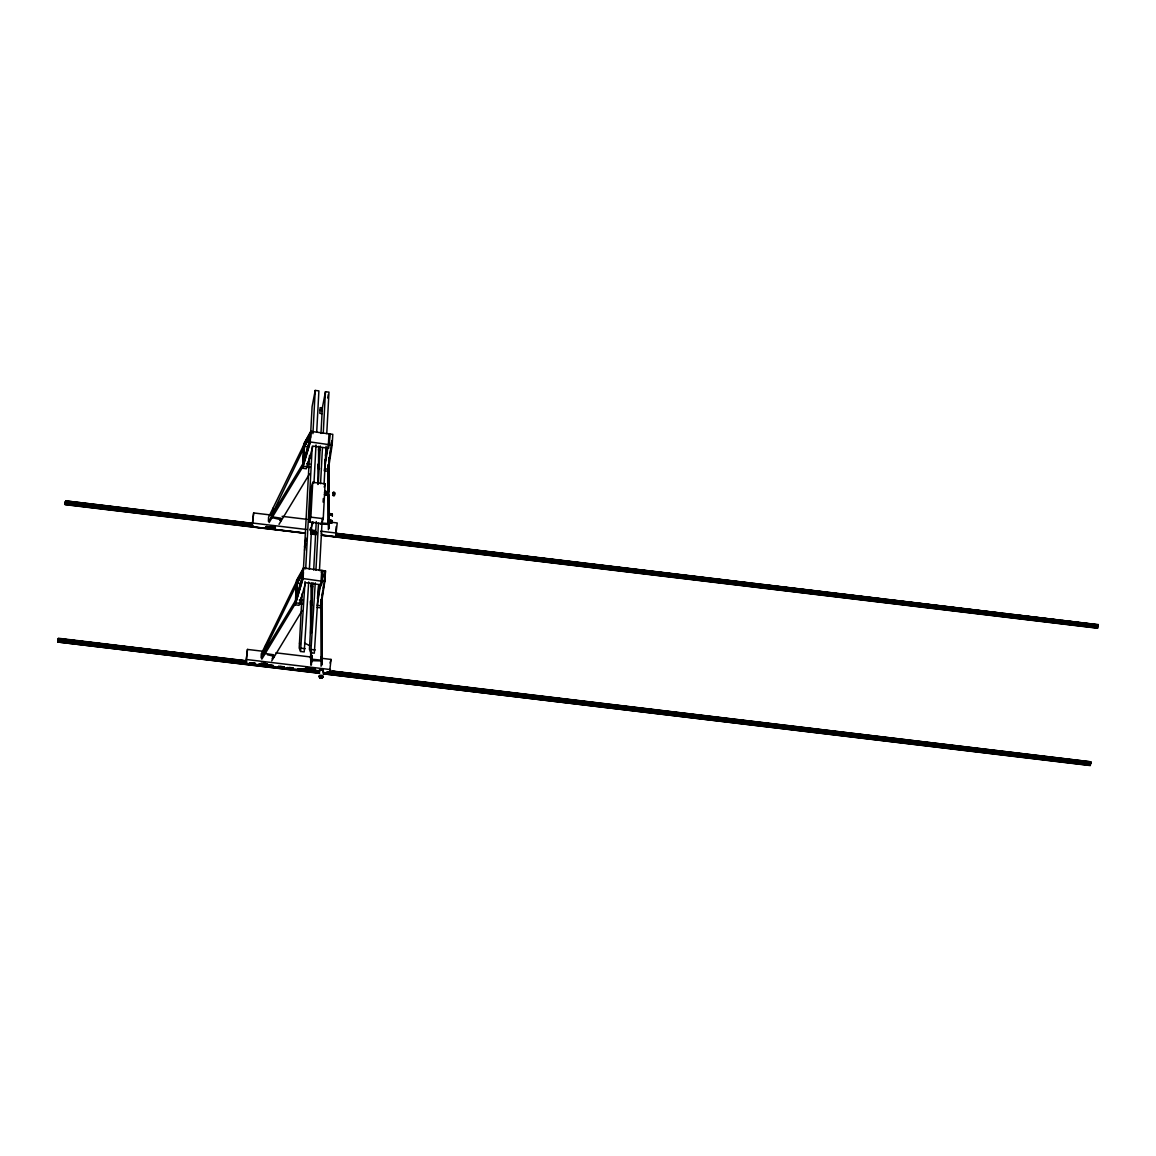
<?xml version="1.0" encoding="UTF-8"?>
<svg xmlns="http://www.w3.org/2000/svg" width="1156" height="1156" viewBox="0 0 1156 1156"><rect width="100%" height="100%" fill="white"/><g stroke="black" fill="none" stroke-linecap="round" stroke-linejoin="round"><path stroke-width="1.5" d="M312.38 522.064L313.16 522.107M261.82 659.166L295.82 602.955L296.066 599.632L264.175 652.331L264.247 651.334M271.53 514.752L271.357 515.851L304.144 447.473L304.303 443.846L268.582 517.252L268.409 521.24L271.284 517.44L271.472 514.622M57.973 640.453L57.973 639.282L57.8 642.014L319.504 673.327M65.285 503.221L65.3 501.921M310.314 513.177L310.299 513.654M311.137 496.545L310.964 494.884M311.022 496.993L311.369 487.225L312.741 482.341L325.111 483.815L323.246 518.654L321.888 523.538L309.519 522.05L310.805 497.846C311.831 491.82 310.415 500.375 310.834 496.141M1079.661 762.339L1090.426 763.639L1090.426 762.844L1090.253 765.561L323.088 673.76L1090.296 765.344L1090.874 761.876L330.862 670.87M1097.752 626.263L1097.752 625.483M268.481 665.885C267.845 662.59 261.776 662.272 260.028 664.873M316.195 671.593L316.209 670.812C313.97 667.185 306.976 666.665 304.462 670.191M86.989 642.071L58.306 638.632L246.633 660.842M65.415 502.455L252.008 524.766L65.343 502.643L65.632 501.285L92.523 504.507M252.167 523.263L65.733 500.909L65.704 501.935M321.657 599.516L321.787 659.195M328.925 457.559L328.752 522.382M318.565 466.114L318.709 446.447M311.528 655.423L311.441 664.83M324.663 493.179L324.663 493.381M326.281 493.843L326.281 494.884L326.498 493.973M326.209 493.366L326.267 492.283M326.295 493.092L326.411 492.167M327.379 494.147L327.423 495.115L327.683 491.762M321.801 599.473L321.83 665.09L321.816 658.096M321.816 655.134L321.946 651.507M329.099 518.567L329.243 514.926M329.185 495.187L329.113 528.509L329.113 521.529M333.795 493.424L333.795 492.369L333.809 493.121M334.474 492.528L334.416 495.245M296.846 584.055L264.175 651.204L264.002 654.021L261.111 657.822L261.285 653.834L296.225 582.032M265.548 648.4L265.692 644.773M272.83 511.833L272.989 508.192M296.861 584.026L297.005 580.428M310.256 513.799L309.895 514.637L310.039 513.567M310.704 496.935L311.109 494.046L310.921 495.346M310.27 513.596L310.14 511.617L309.938 513.307M310.213 512.368L310.299 512.672M311.239 495.592L311.065 494.754M295.3 604.819L296.442 580.543L303.464 567.914L322.972 570.645L322.481 581.309L321.44 584.878L305.661 582.667L299.057 605.339L295.3 604.819L302.8 578.52L322.481 581.309M295.922 601.799L296.904 580.977L303.58 568.969L296.904 580.977M296.5 597.45L297.193 582.725C310.372 556.744 297.554 593.071 296.832 597.508L302.121 578.202L302.352 573.448M302.597 468.238L303.739 443.962L310.747 431.333L330.269 434.064L328.723 448.297L312.958 446.086L306.34 468.758L302.597 468.238L310.415 441.982M297.294 583L296.659 596.51L302.019 578.145L302.207 574.156L297.294 583L301.037 583.52M303.132 466.952L303.869 444.352L310.545 432.344L310.646 437.185M296.832 597.508L297.511 582.769L302.67 573.492M303.219 465.218L303.782 453.08M303.941 449.612L304.187 444.395L310.863 432.387M303.797 460.883L304.49 446.144C317.669 420.163 304.852 456.504 304.115 460.926L309.418 441.621L309.635 436.881M304.115 460.926L304.505 452.733M302.959 578.578L303.464 567.914M303.421 572.162L303.132 578.564L295.517 603.475M302.814 466.908L310.097 441.939L310.545 432.344M310.241 442.011L310.747 431.333M311.354 585.427L311.369 632.939M318.579 450.045L318.651 448.846M305.487 533.104L274.666 529.405C274.03 526.125 267.946 525.807 266.212 528.393L252.095 526.702L253.655 512.946L271.429 515.07M252.095 526.702L253.655 512.946M247.471 649.426L245.925 663.183L247.471 649.426L263.481 651.334M259.638 663.833L261.487 663.284L260.996 665.827L260.692 664.816M260.996 665.827L261.097 663.891M261.198 664.31L260.794 665.235M304.592 550.372L305.82 538.002M302.092 593.967L299.202 648.068L300.56 651.478L304.23 651.912L308.695 581.974M303.349 570.587L309.49 455.493M310.733 432.113L312.091 406.637L315.227 390.439L318.897 390.873L316.686 432.344M305.56 543.638L305.242 546.167M305.733 539.794L304.519 547.019M300.56 651.478L305.025 581.54M305.69 568.911L312.236 446.317M312.915 433.702L315.227 390.439M309.519 522.05L310.877 517.165L312.741 482.341M309.375 569.359L311.874 522.483M313.984 482.818L316.007 444.959M307.279 667.373L307.872 670.22M313.001 582.667L309.447 649.354L310.805 652.764L314.316 653.183L318.68 585.052M313.681 570.081L316.267 521.529M318.29 483.757L320.299 445.999M320.978 433.413L322.336 407.924L325.457 391.725L328.983 392.144L326.758 433.601M310.805 652.764L315.27 582.826M315.935 570.197L318.435 523.321M320.559 483.67L322.481 447.603M323.246 433.182L325.457 391.725M311.325 671.072C312.134 672.691 308.912 666.521 308.233 670.35M311.152 671.824L310.964 669.801L318.16 670.682M310.805 671.78L311.34 668.284M319.446 570.616L322.235 518.336M323.102 502.109L323.304 498.511M324.07 484.089L326.093 446.23M326.093 493.988C326.975 496.184 321.946 493.641 326.353 494.58M324.518 492.543L326.368 492.644L326.252 493.973M326.686 491.791C322.293 491.546 328.217 490.043 326.238 493.048M328.911 522.859L329.041 520.98L330.573 521.081M329.243 522.888L328.723 521.298M331.512 523.162L331.642 521.298L330.529 521.226M331.844 523.206L331.367 520.807M321.224 532.858L322.38 535.112L335.659 536.716L336.208 526.558M335.659 536.716L337.22 522.946L328.333 521.876M329.489 673.182L331.035 659.426L322.148 658.356M1097.738 625.468L1097.579 628.214L321.455 535.329M58.392 638.849L246.575 661.81M324.677 463.917L324.879 460.449M325.342 459.163L325.139 462.545L327.48 447.502M325.544 455.796L325.934 449.048M317.481 598.765L317.698 595.297M317.943 597.435L318.651 585.63L321.18 585.89M328.362 444.583L328.998 433.934L332.798 434.309L332.162 444.959L328.058 471.229L324.258 470.839L328.362 444.583L332.162 444.959M321.065 581.15L321.715 570.5L325.501 570.891L324.865 581.54L321.065 581.15L317.235 605.672M328.188 469.9L328.174 464.669M328.058 471.229L328.506 464.698M328.925 462.935L329.229 457.863M320.79 602.97L320.992 599.516M316.975 607.42L320.761 607.81L321.281 599.155M320.906 606.466L321.325 599.545M331.7 441.404L327.871 469.856M331.772 444.858L332.047 440.566L331.266 443.514M324.489 581.439L325.385 571.902M318.073 467.472L318.016 468.411L317.987 464.12L317.9 484.494M310.632 601.626L310.689 600.687L310.733 633.3M326.671 492.442L326.498 494.118M334.359 494.652L334.489 492.716M1090.831 762.671L329.026 671.679M310.01 512.787L310.126 514.218M271.573 513.394L271.458 515.749L303.349 463.036L303.103 466.374L269.102 522.584M272.787 513.553L272.541 516.891L281.125 518.235L279.795 520.431L281.24 520.662M264.175 652.331L264.291 649.975L262.455 654.137M265.504 650.134L265.259 653.472L273.842 654.816L272.513 657.013L273.958 657.229M305.04 546.167L305.227 544.823M1098.07 625.093L1090.917 623.98M57.843 641.797L57.93 640.713L319.634 672.026M1097.709 626.913L1097.622 627.997L321.498 535.112M309.822 513.625L310.083 512.7M264.175 651.204L264.132 652.287M324.749 493.02L326.541 493.8L324.677 493.395M333.809 493.713L333.708 494.58M334.084 494.479L334.445 492.456L334.633 493.352M334.604 493.915L334.301 495.057M304.866 545.704L305.112 543.941L306.253 544.071M326.324 493.554L326.368 492.644M326.584 493.28L324.778 493.207M327.206 493.8L327.249 491.864M333.506 493.988L333.578 493.135M310.892 495.519L310.921 494.696M310.95 497.008L310.964 496.184M310.025 513.77L309.924 514.565M304.664 546.138L305.112 543.941M333.694 494.493L333.419 495.664M334.344 494.58L334.084 495.823L334.46 495.057M328.781 462.082L329.33 458.585M330.154 453.325L330.688 449.814M318.102 597.45L320.198 584.069M322.033 595.152L322.582 591.655M323.131 588.144L323.68 584.633M320.833 604.776L324.518 581.121M320.761 607.81L324.807 581.468M309.967 514.42L309.837 515.258L310.227 513.986M327.683 398.025L328.304 394.572M333.087 493.034L333.304 492.225L332.885 495.49M333.593 493.294L333.752 492.413M334.489 494.826L334.113 495.548M1098.041 625.309L1097.853 626.017L336.093 534.982M61.557 640.511L57.973 640.063L58.392 639.022L76.209 641.045M1097.781 626.234L335.818 535.604M65.314 502.701L76.065 504.016M321.267 572.22L321.715 570.5M324.157 575.312L325.053 571.859M324.041 577.061L325.501 570.891M57.8 642.014L319.533 673.11M260.635 665.784L260.808 665.018M311.918 524.203L311.629 525.445M324.2 487.066L325.111 483.815M329.446 522.584C327.538 520.431 334.835 521.862 331.281 522.613M331.642 521.298L331.021 522.05M331.57 522.787L329.576 522.714M310.848 670.812L311.296 669.252L313.767 669.974M311.21 670.856L310.95 671.231M320.111 668.934L320.053 669.83M330.038 663.038L331.035 659.426M303.941 459.944L309.302 441.578L309.49 437.589L304.577 446.418L308.334 446.953M246.474 662.33L58.031 639.962L246.546 661.983M65.733 500.909L252.08 523.451M58.407 638.271L246.531 661.015L235.752 659.874M1098.186 624.471L1098.142 625.497L336.353 534.332M1090.859 761.818L332.581 671.318L357.652 674.468M327.177 492.023L327.293 492.34M307.135 464.047L310.256 457.646M299.852 600.614L301.413 597.421M321.238 668.919L319.576 669.295L319.547 670.596M309.952 436.925L304.49 446.144M310.906 528.017L311.267 528.711L310.892 527.83M310.386 529.173L310.386 528.249M313.897 669.107L311.86 669.642M261.372 664.425L262.253 663.573M308.247 669.469L308.681 670.639M308.132 670.018L309.36 669.338M279.015 524.347L309.505 473.946M271.718 660.914L302.207 610.527M319.995 676.563L319.692 677.575M322.365 677.734L320.819 676.766L319.894 677.734M281.183 519.752L271.284 517.44M272.036 658.79L273.986 656.218L267.412 654.773M315.198 668.804L314.259 668.688L315.01 668.587M314.1 669.613L312.669 670.408M261.675 663.746L261.661 664.917M264.117 664.527L261.675 664.714M263.915 665.047L264.218 664.194M310.877 670.119L308.247 669.96M310.863 670.321L309.375 670.625M328.868 514.03L330.168 513.654M328.824 514.637L331.44 514.319M328.969 514.897L332.292 514.854L331.281 513.726M332.307 515.735L331.324 514.449M332.364 516.241L331.945 514.911M331.483 522.599L330.862 521.587M319.533 669.916L322.611 669.743L323.073 671.52M323.044 670.393L323.015 669.31L320.646 668.89M323.015 671C321.83 667.012 318.059 673.442 315.964 670.957M320.371 676.491L319.042 676.983L320.154 677.864M322.423 677.141C325.602 674.67 316.05 674.569 320.053 677.127M322.177 677.878L322.582 677.026L321.238 676.491M267.022 664.368L265.909 664.816M273.669 527.179L274.622 526.702M261.646 664.122L264.189 664.584M263.944 664.657L262.629 664.83M328.694 520.171C330.024 518.986 334.431 521.053 331.223 521.761M328.752 520.691L329.706 520.605M328.983 521.414L330.11 521.5M331.208 522.7L331.656 521.573M322.105 677.257L322.741 676.607L321.7 675.957M321.917 677.98L322.885 676.997L320.747 676.318M264.16 664.989L265.085 664.714M310.921 670.581L311.845 670.307M307.684 667.59L306.022 667.431M310.531 529.058L310.357 529.694M310.502 530.907L310.516 530.156M272.513 527.411L273.669 527.078M261.921 663.833L264.103 664.223M263.669 664.96L261.502 664.368M329.691 513.828L330.529 513.64M331.31 514.911L331.613 513.828M331.151 522.194L332.22 521.11L329.576 520.46M320.067 670.018L323.044 670.379M321.859 677.474C325.443 676.621 319.244 674.54 319.518 676.795M266.733 664.238L264.796 663.241M315.776 531.428L312.929 531.861L310.632 533.711L316.108 534.462M311.513 525.879L311.6 526.616M272.513 527.324L268.582 527.078M329.937 513.611L332.307 514.044L332.364 515.301M331.122 522.815L330.096 522.801M266.53 664.57L264.536 663.645L264.088 665.423L264.594 662.691L264.522 663.847L261.473 663.472M320.125 524.13L329.012 524.347M321.729 660.929L311.34 660.668L311.412 650.727M318.521 450.089L320.024 450.161M312.727 586.742L311.224 586.67L311.426 583.029L311.513 632.852M262.6 663.746L263.915 664.064M309.346 669.526L310.661 669.859M303.103 466.374L310.083 466.793M330.081 520.431L331.107 520.561M299.549 599.848L303.031 600.065M295.82 602.955L302.785 603.374M321.31 675.74L319.07 676.361L320.443 677.243M320.284 677.994L321.325 678.11M317.958 468.411L319.446 468.541L317.958 468.411L317.857 465.03L319.345 465.189M321.325 522.96L328.362 523.567L328.203 520.171L328.246 524.578M310.661 604.993L312.149 605.108L310.661 604.993L310.574 601.611L312.048 601.756M310.661 659.643L310.632 655.871L312.106 656.001M312.12 656.232L310.632 656.102L310.689 658.241L312.178 658.371M310.718 659.079L321.065 660.148L320.906 656.753M324.836 576.425L324.547 581.165M322.336 407.924L320.14 407.663L319.836 413.357L322.033 413.631M322.206 410.308L319.937 410.279L321.874 410.64M324.85 491.372L326.657 492.023M324.417 494.508L326.223 494.725M310.877 517.165L323.246 518.654M282.107 516.342L306.99 519.333M253.106 523.09L306.456 529.477M310.01 529.896L315.342 530.546M320.674 531.182L336.671 533.089M336.396 533.306L1098.2 624.731L454.626 547.684M336.324 533.537L451.042 547.265M96.107 504.926L112.248 506.863M115.831 507.296L131.957 509.218M135.541 509.651L140.916 510.287M144.5 510.721L160.641 512.657M164.224 513.076L180.35 515.012M183.934 515.446L189.309 516.082M192.907 516.515L209.034 518.452M212.617 518.871L217.993 519.521M221.576 519.94L237.717 521.876M241.301 522.31L252.051 523.596M336.295 533.682L363.186 536.89M366.77 537.323L391.87 540.329M395.453 540.748L411.579 542.684M415.163 543.118L431.304 545.04M434.887 545.473L440.263 546.123M443.846 546.542L451.013 547.409M454.597 547.828L459.972 548.479M463.556 548.912L479.697 550.834M483.28 551.268L488.656 551.903M492.239 552.337L508.365 554.273M511.964 554.692L528.09 556.628M531.673 557.062L537.049 557.698M540.632 558.131L556.773 560.053M560.357 560.487L565.732 561.137M569.316 561.556L585.442 563.492M589.025 563.926L614.125 566.931M617.709 567.35L662.518 572.711M666.102 573.145L682.242 575.081M685.826 575.5L710.926 578.506M714.509 578.939L730.635 580.861M734.219 581.295L739.594 581.945M743.178 582.364L750.36 583.231M753.943 583.65L759.319 584.3M762.902 584.734L779.028 586.656M782.612 587.089L787.987 587.725M791.585 588.158L798.753 589.025M802.336 589.444L807.712 590.095M811.295 590.514L827.421 592.45M831.02 592.884L836.395 593.519M839.978 593.953L856.105 595.889M859.688 596.308L884.788 599.314M888.372 599.747L913.471 602.753M917.055 603.172L961.864 608.533M965.448 608.966L981.574 610.903M985.158 611.322L1001.298 613.258M1004.882 613.692L1010.257 614.327M1013.841 614.761L1029.982 616.697M1033.565 617.116L1049.691 619.052M1053.275 619.486L1058.65 620.122M1062.234 620.555L1078.375 622.477M1081.958 622.911L1087.334 623.561M65.603 501.675L81.744 503.467M85.313 504.03L92.48 504.897M96.049 505.317L101.468 505.837M105.008 506.4L110.427 506.906M115.759 507.686L121.134 508.322M124.718 508.756L130.151 509.261M135.469 510.042L139.11 510.331M144.428 511.111L149.861 511.631M153.445 512.05L158.82 512.7M164.138 513.466L169.513 514.117M173.097 514.536L178.544 515.056M183.847 515.822L187.503 516.125M192.806 516.905L198.254 517.411M201.765 517.975L207.227 518.495M212.516 519.261L216.186 519.564M221.475 520.33L226.937 520.85M230.42 521.399L235.896 521.92M241.171 522.685L244.87 522.989M336.136 534.058L343.303 534.91M346.887 535.344L352.407 535.864M355.846 536.413L362.998 537.265M366.582 537.699L372.131 538.219M375.541 538.768L381.09 539.303M384.673 539.722L391.667 540.705M395.251 541.124L400.8 541.658M404.398 542.077L409.773 542.728M414.961 543.493L420.336 544.129M424.108 544.447L429.483 545.083M434.67 545.849L438.442 546.167M443.629 546.918L449.207 547.453M454.38 548.204L458.166 548.522M463.339 549.273L468.715 549.924M472.298 550.343L477.876 550.877M483.049 551.629L486.849 551.947M491.994 552.712L497.6 553.233M500.953 553.782L506.559 554.316M511.703 555.068L515.518 555.386M520.662 556.137L526.283 556.672M531.413 557.423L535.242 557.741M540.372 558.493L545.993 559.027M549.331 559.562L554.952 560.096M560.082 560.848L565.457 561.498M569.041 561.932L574.677 562.466M578 563.001L585.167 563.853M588.751 564.287L594.126 564.923M597.71 565.356L613.836 567.293M617.42 567.712L623.07 568.261M626.364 568.781L633.531 569.648M635.612 569.749L642.49 570.717M646.074 571.151L651.753 571.685M655.336 572.119L662.2 573.073M665.784 573.506L671.463 574.041M675.046 574.474L680.422 575.124M685.494 575.861L690.869 576.512M694.453 576.931L700.146 577.48M703.729 577.913L709.105 578.549M714.162 579.3L719.856 579.835M723.439 580.269L728.829 580.904M733.872 581.656L739.248 582.292M742.831 582.725L748.539 583.274M753.582 584.011L757.498 584.344M762.527 585.081L767.902 585.731M771.486 586.15L777.222 586.699M782.236 587.436L786.181 587.768M791.195 588.52L796.932 589.069M801.946 589.806L805.905 590.138M810.905 590.875L816.28 591.511M819.864 591.944L825.615 592.493M830.615 593.23L835.99 593.881M839.574 594.3L845.339 594.849M848.533 595.369L855.7 596.236M859.284 596.655L864.659 597.305M868.243 597.739L874.008 598.288M877.202 598.808L884.369 599.661M887.952 600.094L893.733 600.643M896.897 601.163L904.064 602.016M906.275 602.146L913.023 603.1M916.607 603.519L922.401 604.082M925.999 604.501L932.733 605.455M934.958 605.585L941.692 606.524M945.709 606.871L951.085 607.507M954.668 607.94L961.402 608.88M964.985 609.313L970.809 609.862M974.392 610.296L979.768 610.946M984.695 611.668L990.071 612.319M994.102 612.651L999.478 613.301M1004.232 614.009L1008.451 614.371M1013.075 615.064L1019.202 615.657M1022.785 616.09L1029.013 616.972M1032.554 617.391L1037.857 618.027M1041.397 618.46L1048.478 619.298M1052.018 619.732L1057.335 620.367M1062.22 620.815L1067.956 621.639M1071.178 621.885L1076.814 622.694M1081.929 623.171L1085.657 623.749M1090.903 624.24L1096.278 625.02M252.109 524.246L65.285 501.906L65.126 504.652L305.329 533.335M271.833 526.601L275.417 527.035M311.267 531.327L314.851 531.76M65.574 502.21L252.095 524.405M269.912 526.659L275.388 527.194M311.137 531.601L314.822 531.919M266.328 526.471L275.287 527.541L266.183 526.616M311.007 531.702L316.513 532.483L310.993 531.977M81.426 504.637L86.801 505.302M90.399 505.707L95.775 506.357M99.344 506.805L106.525 507.643M110.095 508.091L115.484 508.712M119.054 509.16L126.235 509.998M129.804 510.446L135.209 511.068M138.763 511.516L154.918 513.437M158.473 513.885L163.877 514.507M167.432 514.955L174.643 515.793M178.183 516.241L183.602 516.862M187.142 517.31L203.311 519.232M206.852 519.665L212.285 520.301M215.811 520.735L222.964 521.602M226.547 522.035L231.995 522.657M235.506 523.104L240.954 523.726M244.465 524.174L251.632 525.026M265.967 526.746L269.637 527.165M312.554 532.324L316.238 532.743M341.222 535.748L346.713 536.384M351.973 537.034L357.464 537.67M360.918 538.104L366.423 538.739M369.877 539.187L377.044 540.04M380.627 540.473L386.147 541.109M389.586 541.543L396.754 542.395M400.337 542.829L405.857 543.465M409.296 543.898L425.581 545.82M429.006 546.253L434.54 546.904M437.965 547.323L445.291 548.19M448.716 548.609L454.265 549.259M457.675 549.692L463.224 550.328M466.634 550.762L473.974 551.614M477.385 552.048L482.933 552.684M486.329 553.117L493.496 553.97M497.08 554.403L502.658 555.053M506.039 555.472L511.617 556.123M514.998 556.542L522.165 557.409M525.749 557.828L531.341 558.478M534.708 558.912L540.3 559.547M543.667 559.981L551.051 560.833M554.418 561.267L560.01 561.917M563.377 562.336L568.969 562.986M574.127 563.622L579.734 564.273M583.086 564.692L588.693 565.342M592.045 565.761L597.652 566.411M602.796 567.047L608.403 567.697M611.755 568.131L617.376 568.781M622.492 569.417L627.867 570.053M631.451 570.486L637.086 571.136M640.41 571.555L647.577 572.408M651.16 572.841L656.81 573.492M660.119 573.911L667.287 574.778M670.87 575.197L676.52 575.861M679.829 576.28L685.479 576.931M688.788 577.35L695.955 578.202M699.539 578.636L705.203 579.286M708.498 579.705L715.665 580.558M717.746 580.789L724.913 581.641M728.208 582.06L733.887 582.725M737.167 583.13L744.637 584.011M747.918 584.416L753.596 585.081M756.862 585.5L773.321 587.436M776.572 587.855L782.28 588.505M785.531 588.924L792.698 589.777M796.282 590.21L801.989 590.875M805.241 591.28L810.963 591.944M814.2 592.349L821.367 593.216M824.951 593.635L830.673 594.3M833.91 594.719L839.632 595.369M844.66 596.005L850.397 596.669M853.619 597.074L859.356 597.739M862.578 598.143L868.315 598.808M873.329 599.429L879.066 600.094M882.288 600.499L888.025 601.163M891.623 601.597L898.4 602.435M901.983 602.854L907.749 603.533M910.942 603.938L918.11 604.79M921.693 605.224L927.069 605.86M930.652 606.293L937.819 607.146M940.016 607.391L946.778 608.215M950.362 608.648L956.142 609.313M959.321 609.718L966.488 610.585M970.072 611.004L975.866 611.683M979.031 612.073L995.576 614.038M998.625 614.428L1004.535 615.108M1007.483 615.483L1014.563 616.336M1018.104 616.755L1024.259 617.477M1026.947 617.81L1033.218 618.547M1036.802 618.966L1043.969 619.833M1046.426 620.151L1052.943 620.902M1056.526 621.336L1062.35 622.058M1065.485 622.405L1072.97 623.33M1076.236 623.691L1081.828 624.385M1085.195 624.76L1092.449 625.656M253.467 525.879L65.256 503.366L65.169 504.435L305.357 533.176M265.938 527.237L274.984 528.451M310.733 532.598L316.209 533.393M310.689 534.043L316.094 534.636M304.967 545.242L306.109 545.386M301.456 648.241L305.141 648.675M311.701 649.528L315.212 649.947M275.923 652.822L311.484 657.085M246.936 659.57L330.5 669.57M90.573 642.505L135.382 647.866M138.966 648.299L155.092 650.221M158.69 650.655L183.775 653.66M187.359 654.079L203.499 656.016M207.083 656.449L212.458 657.085M216.042 657.518L223.209 658.371M226.793 658.804L232.168 659.44M361.236 674.887L386.321 677.893M389.904 678.326L434.714 683.687M438.312 684.121L454.438 686.043M458.022 686.476L474.148 688.412M477.746 688.832L483.121 689.482M486.705 689.901L502.831 691.837M506.415 692.271L522.555 694.192M526.139 694.626L531.514 695.276M535.098 695.695L551.224 697.632M554.808 698.065L560.198 698.701M563.781 699.134L579.907 701.056M583.491 701.49L599.632 703.426M603.215 703.845L608.591 704.495M612.174 704.929L628.3 706.851M631.884 707.284L656.984 710.29M660.567 710.709L734.06 719.509M737.644 719.942L753.77 721.864M757.368 722.298L773.494 724.234M777.078 724.653L782.453 725.303M786.037 725.737L793.204 726.589M796.802 727.023L802.177 727.659M805.761 728.092L821.887 730.014M825.471 730.447L830.846 731.098M834.43 731.517L850.57 733.453M854.154 733.887L870.28 735.808M873.864 736.242L879.254 736.878M882.837 737.311L898.963 739.248M902.547 739.667L907.922 740.317M911.506 740.75L927.647 742.672M931.23 743.106L956.33 746.111M959.913 746.545L1004.723 751.906M1008.307 752.325L1053.116 757.686M1056.7 758.119L1072.826 760.056M1076.424 760.475L1081.799 761.125M1085.383 761.558L1090.744 762.454L1085.354 761.804M79.764 641.609L86.931 642.461M90.515 642.895L95.934 643.401M99.474 643.964L115.6 645.901M119.184 646.32L124.602 646.84M128.143 647.389L135.31 648.256M138.893 648.675L144.327 649.195M147.852 649.759L153.286 650.264M158.603 651.045L163.979 651.681M167.562 652.114L173.01 652.62M176.593 653.053L181.969 653.704M187.258 654.469L192.633 655.12M196.217 655.539L201.679 656.059M206.967 656.825L210.652 657.128M215.926 657.894L221.403 658.414M226.677 659.18L230.362 659.484M235.636 660.264L241.012 660.9M332.379 671.838L337.754 672.474M341.338 672.908L346.872 673.428M350.297 673.977L357.464 674.844M361.048 675.263L366.423 675.913M370.007 676.332L386.133 678.269M389.716 678.702L395.265 679.222M398.675 679.771L405.843 680.624M407.808 680.725L414.802 681.693M418.385 682.127L423.949 682.661M427.532 683.08L434.512 684.063M438.095 684.482L443.658 685.017M447.242 685.45L452.632 686.086M457.79 686.852L463.166 687.488M466.749 687.921L472.342 688.441M477.5 689.207L481.301 689.525M486.459 690.277L492.066 690.811M495.649 691.23L501.025 691.88M506.169 692.632L509.984 692.95M515.128 693.701L520.735 694.236M525.879 694.987L529.694 695.32M534.838 696.071L540.213 696.707M543.797 697.14L549.418 697.675M554.548 698.426L558.377 698.744M563.507 699.496L569.128 700.03M572.466 700.565L578.101 701.1M583.202 701.851L588.577 702.501M592.161 702.92L597.811 703.469M602.912 704.206L608.287 704.857M611.871 705.29L617.535 705.825M620.83 706.359L627.997 707.212M631.581 707.645L636.956 708.281M640.54 708.715L646.204 709.249M649.499 709.784L656.666 710.651M660.249 711.07L665.928 711.619M669.208 712.139L676.376 713.006M678.471 713.122L685.335 714.076M688.918 714.509L694.611 715.044M698.195 715.477L705.044 716.431M708.614 716.865L713.989 717.5M717.573 717.934L723.28 718.483M726.864 718.902L733.699 719.87M737.282 720.289L743.005 720.838M746.588 721.272L751.964 721.908M756.992 722.645L762.368 723.295M766.298 723.627L771.688 724.277M776.702 725.014L780.647 725.347M785.661 726.084L791.398 726.633M796.412 727.37L800.357 727.702M805.371 728.439L810.746 729.089M814.33 729.508L820.081 730.057M825.081 730.794L829.04 731.141M834.04 731.878L839.791 732.427M842.984 732.947L848.75 733.496M853.735 734.233L859.11 734.869M862.694 735.303L868.474 735.852M873.445 736.589L878.82 737.225M882.404 737.658L887.779 738.308M891.363 738.727L897.157 739.291M902.113 740.013L907.489 740.664M911.072 741.097L916.867 741.646M920.032 742.166L927.199 743.019M930.782 743.452L936.158 744.088M939.741 744.522L946.909 745.374M949.134 745.504L955.868 746.458M959.451 746.877L965.26 747.441M968.858 747.874L975.563 748.813M977.817 748.943L983.192 749.579M988.568 750.23L993.943 750.865M997.527 751.299L1003.972 752.209M1008.278 752.585L1013.668 753.235M1017.251 753.654L1022.627 754.304M1026.99 754.969L1032.308 755.605M1036.961 756.024L1042.929 756.877M1045.92 757.093L1051.772 757.931M1055.312 758.35L1062.393 759.203M1065.644 759.449L1071.251 760.258M1074.791 760.677L1081.872 761.529M303.927 668.674L307.51 669.107M311.282 669.44L308.233 669.078L308.291 667.908L307.785 670.639L308.233 668.876L305.834 669.281M262.585 664.021L268.062 664.556M303.811 668.948L307.496 669.266M251.835 662.966L255.433 663.414M260.794 664.05L273.206 665.423M280.503 666.405L284.101 666.839M289.491 667.489L293.075 667.908M300.228 668.76L318.16 670.913M58.103 639.947L246.315 662.475M249.898 662.908L255.274 663.544L249.682 663.024M259.565 664.064L261.111 664.628M260.649 664.194L273.192 665.697M278.567 666.333L283.957 666.983M289.332 667.619L292.916 668.052M298.291 668.688L301.875 669.122M305.459 669.555L319.807 671.275M326.975 672.127L1090.556 763.509M65.141 640.915L70.516 641.58M75.891 642.201L81.267 642.88M84.85 643.285L90.226 643.921M93.809 644.369L99.199 644.99M104.56 645.655L109.95 646.276M113.519 646.739L118.909 647.36M124.27 648.025L129.66 648.646M133.229 649.094L138.633 649.715M142.188 650.163L149.384 651.001M152.939 651.449L158.343 652.071M161.898 652.519L169.051 653.386M172.634 653.805L178.067 654.441M181.593 654.874L187.026 655.51M190.552 655.958L197.777 656.796M201.303 657.244L206.736 657.865M210.262 658.313L217.501 659.151M221.013 659.599L226.46 660.221M229.972 660.668L235.419 661.304M238.931 661.738L246.17 662.59M258.641 664.093L273.062 665.798M278.35 666.463L283.812 667.084M287.309 667.532L292.771 668.168M298.06 668.818L301.745 669.237M307.005 669.888L312.496 670.523M326.714 672.243L332.206 672.879M335.674 673.327L341.179 673.948M346.424 674.613L351.93 675.249M355.383 675.682L360.889 676.318M364.342 676.751L369.848 677.387M375.093 678.037L380.613 678.673M384.052 679.107L389.572 679.742M394.803 680.393L400.178 681.043M403.762 681.462L409.282 682.112M412.721 682.546L419.888 683.398M423.472 683.832L429.006 684.468M432.431 684.901L439.583 685.754M443.167 686.187L448.716 686.823M452.126 687.256L457.689 687.892M461.085 688.326L468.44 689.178M471.836 689.612L477.399 690.262M480.795 690.681L487.962 691.548M489.942 691.765L497.123 692.617M500.505 693.051L506.082 693.687M509.464 694.12L516.833 694.973M520.214 695.406L525.792 696.057M529.173 696.476L534.751 697.126M538.132 697.545L545.516 698.412M548.883 698.831L554.475 699.481M557.842 699.9L565.009 700.767M568.579 701.186L574.185 701.837M577.538 702.27L583.159 702.92M586.497 703.339L593.664 704.192M597.247 704.625L602.868 705.276M606.206 705.695L611.827 706.345M616.957 706.981L622.593 707.631M625.916 708.05L631.552 708.7M634.875 709.119L640.511 709.784M645.626 710.405L651.261 711.07M654.585 711.489L660.235 712.139M665.336 712.775L670.711 713.411M674.295 713.844L679.945 714.495M683.254 714.914L690.421 715.766M694.005 716.2L699.669 716.85M702.949 717.269L708.628 717.934M712.212 718.353L719.075 719.205M722.659 719.639L728.338 720.289M731.618 720.708L738.785 721.561M742.369 721.994L748.062 722.645M751.328 723.064L767.772 725.014M771.038 725.419L776.745 726.084M779.997 726.488L787.496 727.37M790.747 727.774L796.455 728.439M799.706 728.858L805.414 729.508M808.665 729.927L816.179 730.794M819.416 731.213L825.138 731.878M828.375 732.283L835.528 733.135M839.112 733.569L844.848 734.233M848.071 734.638L853.807 735.303M857.03 735.707L864.197 736.574M867.78 736.993L873.531 737.658M876.739 738.077L882.49 738.742M886.074 739.161L893.241 740.028M896.449 740.432L902.215 741.097M905.408 741.502L911.174 742.166M916.159 742.788L921.924 743.452M925.118 743.857L930.883 744.522M934.482 744.955L941.244 745.793M944.828 746.212L950.608 746.892M953.787 747.296L960.954 748.149M964.538 748.582L969.898 749.218M973.482 749.652L979.291 750.316M982.441 750.721L989.522 751.573M993.062 751.992L1009 753.9M1012.54 754.319L1018.725 755.041M1021.384 755.388L1028.479 756.226M1031.268 756.544L1037.322 757.281M1040.862 757.715L1047.394 758.466M1050.977 758.9L1056.801 759.622M1059.951 759.969L1067.118 760.836M1070.702 761.255L1076.265 761.948M322.842 672.387L1090.397 764.13M310.097 441.939L329.763 444.742M306.687 463.57L310.01 464.076M309.765 467.385L306.441 466.88L309.967 467.443M299.39 600.137L302.728 600.658M299.144 603.461L302.482 603.967M299.245 603.49L302.684 604.024M321.643 669.035L322.452 669.223M320.848 677.026L319.432 676.592M320.024 677.748L320.848 678.037M324.85 468.7L328.232 469.322L328.376 529.679M316.628 533.003L314.157 532.295M269.868 527.411L267.412 526.702M317.553 605.282L320.949 605.889L320.848 602.522L321.079 666.261M309.736 669.165L310.863 670.509L309.013 670.552M309.649 645.612L304.49 643.054M306.326 669.656L305.083 668.544M314.215 531.341L315.386 531.717M315.328 532.772L313.204 531.818M306.6 668.688L307.771 669.064M305.632 668.89L307.294 669.035L307.38 667.619M299.447 643.184L300.444 643.921M261.473 664.758L261.401 664.035M328.232 521.659L328.261 522.555L328.145 465.94L328.232 469.322M320.949 658.241L320.978 659.122M310.632 655.871L310.791 661.622L312.279 661.752L312.279 659.397M329.07 457.516L329.171 491.603M318.651 446.462L318.709 466.027M310.762 651.001L310.805 665.148M310.574 601.611L310.646 633.459M310.675 651.16L310.689 658.241M311.788 524.159L312.669 523.827L311.788 524.159M312.106 523.047L312.973 522.714L312.106 523.047M1098.128 625.656L336.107 534.708L1098.128 625.656M1090.802 763.018L328.911 671.983L1090.802 763.018M329.865 522.035L330.804 522.194L329.865 522.035M312.149 657.475L310.675 657.345L312.149 657.504"/></g></svg>
